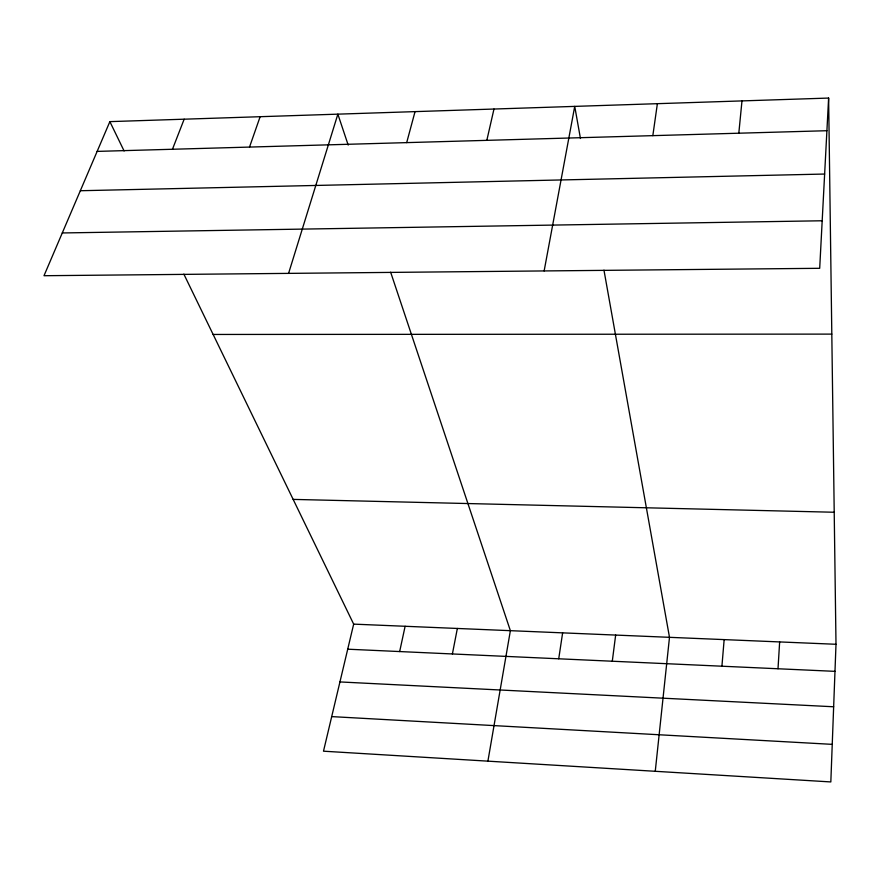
<?xml version="1.0" encoding="UTF-8"?>
<svg xmlns="http://www.w3.org/2000/svg" width="880" height="880" viewBox="0 0 880 880"><rect width="100%" height="100%" fill="white"/><g stroke="black" fill="none" stroke-linecap="round" stroke-linejoin="round"><path stroke-width="1.32" d="M828.619 98.065L819.698 268.301L44 275.715L109.868 121.627L828.619 98.065L836 644.281L830.83 781.935L323.488 751.19L353.672 624.129L183.865 274.131M778.008 668.756L779.647 641.927M721.919 666.215L724.152 639.606M738.815 133.21L741.983 100.903M655.259 771.298L669.493 637.318L603.966 270.171M612.293 661.221L615.659 635.074M652.828 135.652L657.382 103.675M558.723 658.79L562.628 632.863M487.905 761.156L510.378 630.674L390.654 272.217M544.137 270.941L574.728 106.392L580.459 138.49M452.397 653.961L457.358 628.463M399.663 651.563L405.119 626.285M486.827 140.349L493.977 109.043M406.692 142.626L415.041 111.628M288.585 273.372L337.865 114.158L348.194 145.079M249.513 147.07L260.139 116.699M172.458 149.259L184.162 119.196M97.152 151.393L826.903 130.713M80.333 190.729L824.637 174.042M62.271 232.958L822.195 220.77M213.125 334.455L831.809 334.114M293.15 499.4L834.218 512.248M353.672 624.129L836 644.281M347.721 649.198L834.988 671.352M339.933 681.934L833.657 706.772M331.705 716.606L832.238 744.359M109.868 121.627L124.102 150.964"/></g></svg>
